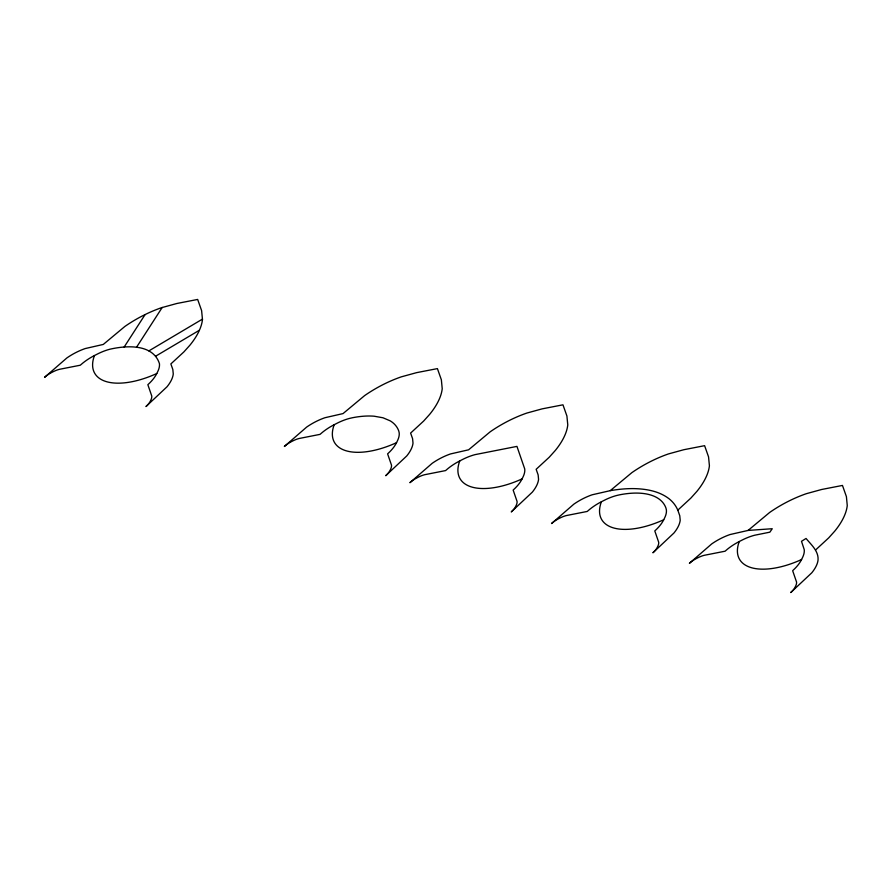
<?xml version="1.0" encoding="UTF-8"?>
<svg xmlns="http://www.w3.org/2000/svg" width="892" height="892" viewBox="0 0 892 892"><rect width="100%" height="100%" fill="white"/><g stroke="black" fill="none" stroke-linecap="round" stroke-linejoin="round"><path stroke-width="1.34" d="M156.78 373.525L157.739 371.574A33.55 16.056 -29.4 0 0 159.423 363.557C152.878 343.61 126.329 345.427 109.816 349.24A33.55 16.056 -29.4 0 0 97.239 354.124L94.452 355.54A33.55 16.056 -29.4 0 0 82.811 363.066L80.28 365.218L59.363 369.333A16.77 8.028 -29.4 0 0 53.074 371.774L51.68 372.488A16.77 8.028 -29.4 0 0 45.86 376.246L44.6 377.316L66.9 357.926A37.408 17.907 -29.4 0 1 85.208 348.56L103.294 344.435L124.891 326.439A74.805 35.814 -29.4 0 1 142.731 315.746L147.392 313.46A74.805 35.814 -29.4 0 1 161.508 307.707L176.861 303.492L197.667 299.444L201.614 310.628L202.473 319.514A74.805 35.814 -29.4 0 1 200.087 328.657L198.66 331.88A74.805 35.814 -29.4 0 1 189.918 345.193L183.908 351.894L170.863 363.925L172.836 369.522L173.26 373.96A37.408 17.907 -29.4 0 1 166.994 386.805L145.965 406.562L147.113 405.459A16.77 8.028 -29.4 0 0 150.425 400.965L150.893 399.995A16.77 8.028 -29.4 0 0 151.74 395.981L147.86 384.708L150.168 382.501A33.55 16.056 -29.4 0 0 156.78 373.525L155.375 374.161A65.439 31.332 -29.4 0 1 94.452 355.54M396.527 442.677L397.475 440.726A33.55 16.056 -29.4 0 0 399.17 432.709L398.769 431.026A79.109 37.865 -29.4 0 0 390.172 420.834L382.98 417.779L374.138 416.207A79.109 37.865 -29.4 0 0 352.596 417.712L349.564 418.404A33.55 16.056 -29.4 0 0 336.986 423.276L334.199 424.703A33.55 16.056 -29.4 0 0 322.547 432.23L320.027 434.371L299.11 438.496A16.77 8.028 -29.4 0 0 292.821 440.927L291.483 441.618A16.77 8.028 -29.4 0 0 285.607 445.398L284.347 446.479L306.647 427.09A37.408 17.907 -29.4 0 1 324.956 417.724L343.041 413.587L364.638 395.591A74.805 35.814 -29.4 0 1 401.255 376.859L416.609 372.644L437.415 368.608L441.362 379.791L442.22 388.678A74.805 35.814 -29.4 0 1 429.665 414.356L423.655 421.046L410.61 433.088L412.583 438.674L413.007 443.123A37.408 17.907 -29.4 0 1 406.741 455.957L385.701 475.715L386.86 474.611A16.77 8.028 -29.4 0 0 390.172 470.117L390.64 469.147A16.77 8.028 -29.4 0 0 391.488 465.133L387.607 453.872L389.916 451.653A33.55 16.056 -29.4 0 0 396.527 442.677L395.123 443.313A65.439 31.332 -29.4 0 1 334.199 424.703M522.076 478.892L523.035 476.941A33.55 16.056 -29.4 0 0 524.719 468.924L516.947 446.39L475.113 454.619A33.55 16.056 -29.4 0 0 462.535 459.492L459.871 460.863A33.55 16.056 -29.4 0 0 448.107 468.445L445.587 470.586L424.67 474.711A16.77 8.028 -29.4 0 0 418.37 477.142L416.977 477.856A16.77 8.028 -29.4 0 0 411.156 481.624L409.896 482.695L432.196 463.305A37.408 17.907 -29.4 0 1 450.505 453.939L468.59 449.813L490.187 431.806A74.805 35.814 -29.4 0 1 526.804 413.074L542.158 408.859L562.963 404.823L566.911 416.007L567.769 424.893A74.805 35.814 -29.4 0 1 555.214 450.572L549.204 457.262L536.159 469.303L538.132 474.89L538.567 479.338A37.408 17.907 -29.4 0 1 532.29 492.172L511.261 511.93L512.409 510.826A16.77 8.028 -29.4 0 0 515.721 506.344L516.2 505.363A16.77 8.028 -29.4 0 0 517.037 501.349L513.156 490.087L515.465 487.868A33.55 16.056 -29.4 0 0 522.076 478.892L520.672 479.528A65.439 31.332 -29.4 0 1 459.748 460.919L459.871 460.863M663.715 519.757L664.674 517.806A33.55 16.056 -29.4 0 0 666.357 509.778L665.956 508.094A79.109 37.865 -29.4 0 0 619.795 494.781L616.762 495.473A33.55 16.056 -29.4 0 0 604.174 500.345L601.386 501.772A33.55 16.056 -29.4 0 0 589.746 509.299L587.226 511.45L566.308 515.565A16.77 8.028 -29.4 0 0 560.009 518.007L558.682 518.687A16.77 8.028 -29.4 0 0 552.795 522.478L551.535 523.548L573.846 504.158A37.408 17.907 -29.4 0 1 592.143 494.792L610.228 490.667A122.126 58.459 -29.4 0 1 634.089 488.615C646.254 488.905 659.032 491.102 668.933 498.661A122.126 58.459 -29.4 0 1 677.797 510.157L679.771 515.754L680.206 520.192A37.408 17.907 -29.4 0 1 673.928 533.026L652.899 552.784L654.048 551.68A16.77 8.028 -29.4 0 0 657.359 547.197L657.839 546.216A16.77 8.028 -29.4 0 0 658.675 542.213L654.795 530.941L657.103 528.733A33.55 16.056 -29.4 0 0 663.715 519.757L662.31 520.382A65.439 31.332 -29.4 0 1 601.386 501.772M801.573 559.518L802.521 557.567A33.55 16.056 -29.4 0 0 804.216 549.55L801.495 541.299L806.056 538.467C811.151 544.7 818.722 551.1 818.053 559.953A37.408 17.907 -29.4 0 1 811.787 572.798L790.747 592.556L791.906 591.452A16.77 8.028 -29.4 0 0 795.207 586.958L795.686 585.988A16.77 8.028 -29.4 0 0 796.534 581.974L792.654 570.702L794.95 568.494A33.55 16.056 -29.4 0 0 801.573 559.518L800.169 560.154A65.439 31.332 -29.4 0 1 739.245 541.544A33.55 16.056 -29.4 0 0 727.593 549.059L725.073 551.211L704.156 555.326A16.77 8.028 -29.4 0 0 697.867 557.768L696.474 558.481A16.77 8.028 -29.4 0 0 690.653 562.239L689.393 563.32L711.693 543.93A37.408 17.907 -29.4 0 1 730.002 534.553L748.087 530.428L772.26 528.722L769.863 532.167L754.61 535.245A33.55 16.056 -29.4 0 0 742.033 540.117L739.245 541.544M124.155 347.033L145.084 314.597M136.498 347.322L162.199 307.472M610.228 490.667L631.826 472.671A74.805 35.814 -29.4 0 1 668.442 453.928L683.796 449.724L704.602 445.677L708.549 456.86L709.408 465.747A74.805 35.814 -29.4 0 1 696.853 491.425L690.843 498.115L677.797 510.157M748.087 530.428L769.684 512.432A74.805 35.814 -29.4 0 1 806.301 493.7L821.655 489.485L842.461 485.438L846.408 496.621L847.255 505.508A74.805 35.814 -29.4 0 1 834.711 531.186L828.69 537.887L815.656 549.918M148.875 350.902L202.484 319.102M155.732 356.142L199.373 330.252"/></g></svg>
